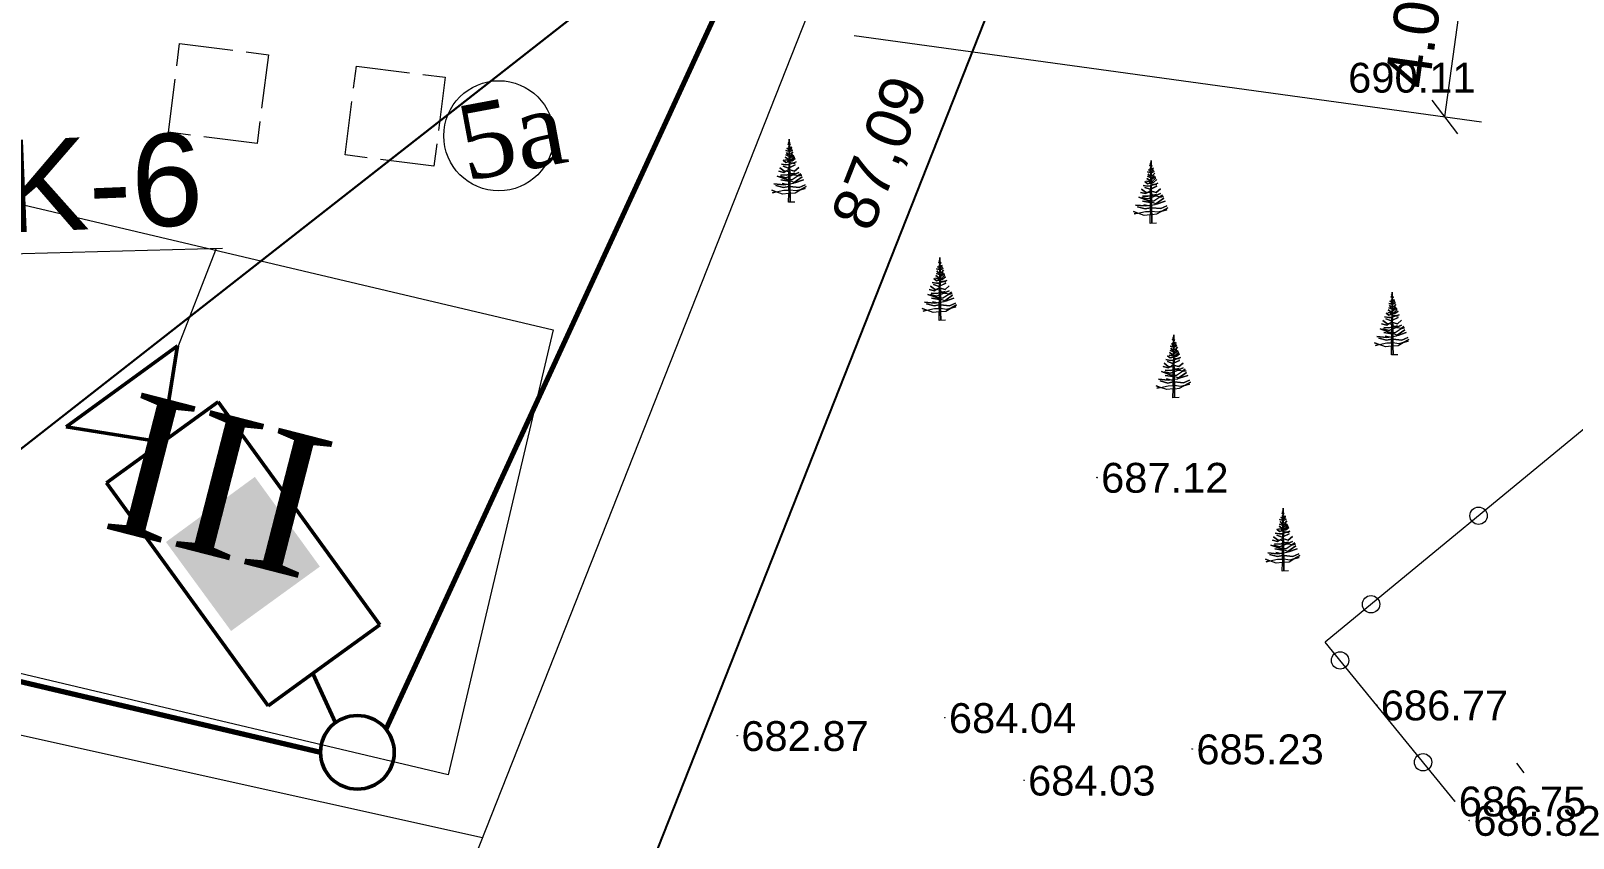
# Model space of a CAD drawing. Header units: feet. Extents: x 3381 to 682707, y 675186 to 4374675.
# Drawn here: x 680679.6 to 680731.3, y 4372491.9 to 4372519 of the extents above; entities that cross this region are included whole.
import ezdxf

# ---------------------------------------------------------------- set-up
doc = ezdxf.new("R2010")
doc.units = ezdxf.units.FT
doc.header["$MEASUREMENT"] = 0
doc.header["$PDMODE"] = 34
doc.header["$PDSIZE"] = 0.01
doc.linetypes.add('ACAD_ISO02W100', pattern=[15, 12, -3])
doc.linetypes.add('DUZ', pattern=[0])
doc.layers.get('0').update_dxf_attribs({"linetype": 'CONTINUOUS'})
doc.layers.get('Defpoints').update_dxf_attribs({"linetype": 'CONTINUOUS'})
for name, color, linetype in [('0_Point_Height', 2, 'CONTINUOUS'), ('0_Point_Point', 7, 'CONTINUOUS'), ('Aqaclar', 3, 'CONTINUOUS'), ('Layer8', 7, 'CONTINUOUS'), ('ramka', 7, 'CONTINUOUS')]:
    doc.layers.add(name, color=color, linetype=linetype)
doc.layers.add('_cp_basic_Shtamp_0.5', color=7, linetype='CONTINUOUS', lineweight=50)
doc.styles.add('ARİAL', font='arial.ttf')
doc.styles.get("Standard").update_dxf_attribs({"font": 'arial.ttf', "height": 1.5})
doc.styles.add('style5', font='arialazlat.ttf', dxfattribs={"height": 400})
doc.dimstyles.new('ISO-25', dxfattribs={"dimtxt": 1.5, "dimasz": 1, "dimexe": 1.25, "dimexo": 0.625, "dimtad": 1, "dimtxsty": 'Standard', "dimblk": 'OBLIQUE', "dimcen": 2.5, "dimadec": 0, "dimazin": 0, "dimtfac": 1, "dimtmove": 0, "dimatfit": 3, "dimldrblk": 'OBLIQUE', "dimfxl": 1, "dimarcsym": 0})

# ---------------------------------------------------------------- blocks, each defined once
blk = doc.blocks.new('_Oblique')
at = {"color": 0, "linetype": 'ByBlock', "lineweight": -2}
blk.add_line((-0.5, -0.5), (0.5, 0.5), dxfattribs=at)
blk = doc.blocks.new('*D23')
at = {"color": 0, "lineweight": -2, "transparency": 16777216}
for p, q in [((680595.989, 4372503.336), (680594.478, 4372498.372)), ((680594.842, 4372499.568), (680686.842, 4372471.568)), ((680687.989, 4372475.336), (680686.478, 4372470.372))]:
    blk.add_line(p, q, dxfattribs=at)
at = {"layer": 'Defpoints', "color": 0, "lineweight": 30, "transparency": 16777216}
for p in [(680596.171, 4372503.934), (680688.171, 4372475.934), (680686.842, 4372471.568)]:
    blk.add_point(p, dxfattribs=at)
at = {"color": 0, "lineweight": -2, "transparency": 16777216}
for p, rotation in [((680594.842, 4372499.568), 163.072486935853), ((680686.842, 4372471.568), 343.072486935853)]:
    blk.add_blockref('_Oblique', p, dxfattribs=dict(at, rotation=rotation))
at = {"color": 0, "lineweight": 9, "transparency": 16777216, "insert": (680641.286, 4372487.028), "char_height": 1.5, "attachment_point": 5, "rotation": 343.0725}
blk.add_mtext('96,17', dxfattribs=at)
blk = doc.blocks.new('*D24')
at = {"color": 0, "lineweight": -2, "transparency": 16777216}
for p, q in [((680720.752, 4372556.705), (680726.726, 4372554.344)), ((680693.564, 4372473.803), (680725.564, 4372554.803)), ((680688.752, 4372475.705), (680694.726, 4372473.344))]:
    blk.add_line(p, q, dxfattribs=at)
at = {"layer": 'Defpoints', "color": 0, "lineweight": 30, "transparency": 16777216}
for p in [(680720.171, 4372556.934), (680725.564, 4372554.803), (680688.171, 4372475.934)]:
    blk.add_point(p, dxfattribs=at)
at = {"color": 0, "lineweight": -2, "transparency": 16777216}
for p, rotation in [((680725.564, 4372554.803), 68.44292071496228), ((680693.564, 4372473.803), 248.4429207149623)]:
    blk.add_blockref('_Oblique', p, dxfattribs=dict(at, rotation=rotation))
at = {"color": 0, "lineweight": 9, "transparency": 16777216, "insert": (680708.144, 4372514.864), "char_height": 1.5, "attachment_point": 5, "rotation": 68.4429}
blk.add_mtext('87,09', dxfattribs=at)
blk = doc.blocks.new('V-V2')
at = {"ltscale": 0.5}
for color, points in [(3, [(750.4, 202.2), (550.4, 201.2), (550.4, 1.2), (750.4, 2.2)]), (2, [(950.4, 203.1), (750.4, 202.2), (750.4, 2.2), (951.4, 3.1)]), (5, [(750.4, 2.2), (550.4, 1.2), (550.3, -196.8), (750.3, -196.8)]), (7, [(951.4, 3.1), (750.4, 2.2), (750.3, -196.8), (952.3, -196.9)])]:
    blk.add_hatch(color=color, dxfattribs=at).paths.add_polyline_path(points)
for p, q in [((251.2, -48.8), (251.2, 251.2)), ((251.2, 251.2), (1251.2, 251.2)), ((1251.2, 251.2), (1251.2, -248.8)), ((1251.2, 1.2), (1501.2, 251.2)), ((1501.2, 251.2), (1501.2, -248.8)), ((1501.2, -248.8), (1251.2, 1.2)), ((251.2, -248.8), (251.2, -48.8)), ((1251.2, -248.8), (251.2, -248.8))]:
    blk.add_line(p, q)

msp = doc.modelspace()

# ---------------------------------------------------------------- linework, layer by layer
at = {"color": 1, "lineweight": 30}
msp.add_line((681011.761, 4372765.234), (680448.768, 4372324.606), dxfattribs=at)
at = {"color": 7, "lineweight": 70}
for p, q in [((680691.488, 4372495.585), (680703.495, 4372521.624)), ((680648.462, 4372504.464, -684.469), (680689.289, 4372494.814))]:
    msp.add_line(p, q, dxfattribs=at)
at = {"color": 7, "lineweight": 9}
for p, q in [((680726.972, 4372516.113), (680727.521, 4372520.092)), ((680707.173, 4372518.845), (680728.21, 4372515.942))]:
    msp.add_line(p, q, dxfattribs=at)
at = {"color": 7, "linetype": 'ACAD_ISO02W100', "lineweight": 9, "ltscale": 0.15}
for p, q in [((680684.188, 4372515.596, -413.7), (680684.564, 4372518.572, -413.7)), ((680684.564, 4372518.572, -413.7), (680687.541, 4372518.195, -413.7)), ((680687.541, 4372518.195, -413.7), (680687.164, 4372515.219, -413.7)), ((680690.113, 4372514.839, 688.5), (680690.49, 4372517.815, 688.5)), ((680690.49, 4372517.815, 688.5), (680693.466, 4372517.439, 688.5)), ((680693.466, 4372517.439, 688.5), (680693.09, 4372514.462, 688.5)), ((680687.164, 4372515.219, -413.7), (680684.188, 4372515.596, -413.7)), ((680693.09, 4372514.462, 688.5), (680690.113, 4372514.839, 688.5))]:
    msp.add_line(p, q, dxfattribs=at)
at = {"color": 1, "lineweight": 9}
msp.add_line((680600.528, 4372512.885), (680694.717, 4372491.96), dxfattribs=at)
at = {"linetype": 'DUZ', "lineweight": 18}
msp.add_line((680672.731, 4372511.354, -0.341), (680686.007, 4372511.715, -0.341), dxfattribs=at)
at = {"color": 0, "linetype": 'DUZ', "lineweight": 18}
msp.add_line((680684.426, 4372508.177, -0.341), (680685.804, 4372511.71, -0.341), dxfattribs=at)
at = {"linetype": 'Continuous', "lineweight": 9}
for p, q in [((680733.749, 4372507.388, 690.108), (680722.966, 4372498.51, 96.176)), ((680727.307, 4372493.18, 686.749), (680722.966, 4372498.51, 155.937)), ((680729.379, 4372494.447, 538.515), (680729.621, 4372494.126, 526.505))]:
    msp.add_line(p, q, dxfattribs=at)
at = {"lineweight": 50}
msp.add_line((680689.79, 4372495.806), (680689.034, 4372497.456), dxfattribs=at)
at = {"color": 7, "lineweight": 9}
msp.add_lwpolyline([(680708.494, 4372561.617), (680720.431, 4372557.049), (680688.289, 4372475.689), (680595.884, 4372503.812), (680639.074, 4372588.185), (680698.713, 4372565.36)], dxfattribs=at)
msp.add_lwpolyline([(680679.327, 4372513.166), (680697.085, 4372508.975), (680693.565, 4372494.065), (680675.808, 4372498.257)], close=True, dxfattribs=at)
at = {"color": 7, "linetype": 'DUZ', "lineweight": 9}
msp.add_circle((680695.265, 4372515.48, 1662.3), 1.846, dxfattribs=at)
at = {"linetype": 'Continuous', "lineweight": 9}
for centre in [(680728.108, 4372502.744, 379.396), (680724.503, 4372499.776, 180.832), (680723.466, 4372497.896, 217.111), (680726.247, 4372494.482, 557.12)]:
    msp.add_circle(centre, 0.291, dxfattribs=at)
at = {"color": 1, "linetype": 'DUZ', "lineweight": 50}
msp.add_circle((680690.524, 4372494.814), 1.235, dxfattribs=at)
at = {"layer": '0_Point_Point', "lineweight": 9}
for p in [(680715.319, 4372504.03, 687.116), (680724.693, 4372496.4, 686.766), (680710.217, 4372495.977, 684.043), (680703.259, 4372495.373, 682.871), (680718.512, 4372494.928, 685.227), (680712.871, 4372493.88, 684.031), (680727.307, 4372493.18, 686.749), (680727.798, 4372492.53, 686.82)]:
    msp.add_point(p, dxfattribs=at)
at = {"layer": 'Aqaclar', "color": 3, "lineweight": 9}
for points in [[(680705.19, 4372513.26), (680704.978, 4372513.253), (680704.982, 4372513.547), (680704.774, 4372513.524), (680704.564, 4372513.599), (680704.414, 4372513.653), (680704.564, 4372513.599), (680704.439, 4372513.572), (680704.564, 4372513.599), (680704.818, 4372513.653), (680704.983, 4372513.66), (680704.982, 4372513.547), (680705.027, 4372513.552), (680705.031, 4372513.255), (680705.027, 4372513.552), (680705.203, 4372513.572), (680705.37, 4372513.666), (680705.538, 4372513.71), (680705.37, 4372513.666), (680705.563, 4372513.775), (680705.37, 4372513.666), (680705.228, 4372513.629), (680705.025, 4372513.659), (680705.027, 4372513.552), (680705.025, 4372513.659), (680705.007, 4372513.661), (680704.983, 4372513.66), (680704.984, 4372513.783), (680704.982, 4372513.783), (680704.812, 4372513.742), (680704.553, 4372513.815), (680704.812, 4372513.742), (680704.982, 4372513.783), (680704.984, 4372513.783), (680704.985, 4372513.829), (680704.976, 4372513.831), (680704.761, 4372513.88), (680704.891, 4372513.851), (680704.818, 4372513.839), (680704.489, 4372513.872), (680704.818, 4372513.839), (680704.891, 4372513.851), (680704.986, 4372513.865), (680704.985, 4372513.829), (680704.986, 4372513.865), (680705.023, 4372513.871), (680705.025, 4372513.659), (680705.024, 4372513.783), (680705.026, 4372513.783), (680705.33, 4372513.75), (680705.532, 4372513.839), (680705.33, 4372513.75), (680705.024, 4372513.783), (680705.023, 4372513.871), (680705.134, 4372513.888), (680705.431, 4372514.099), (680705.168, 4372513.913), (680705.191, 4372513.904), (680705.475, 4372514.001), (680705.191, 4372513.904), (680705.083, 4372513.945), (680705.022, 4372513.954), (680705.023, 4372513.871), (680705.022, 4372513.954), (680704.987, 4372513.96), (680704.986, 4372513.865), (680704.987, 4372513.96), (680704.723, 4372514.001), (680704.987, 4372513.96), (680704.987, 4372514.01), (680704.919, 4372514.01), (680704.597, 4372514.131), (680704.919, 4372514.01), (680704.987, 4372514.01), (680704.989, 4372514.112), (680704.9, 4372514.074), (680704.692, 4372514.123), (680704.9, 4372514.074), (680705.02, 4372514.125), (680705.021, 4372514.01), (680704.987, 4372514.01), (680705.021, 4372514.01), (680705.022, 4372513.954), (680705.021, 4372514.01), (680705.102, 4372514.01), (680705.301, 4372514.143), (680705.393, 4372514.204), (680705.301, 4372514.143), (680705.323, 4372514.139), (680705.418, 4372514.155), (680705.323, 4372514.139), (680705.165, 4372514.163), (680705.138, 4372514.176), (680705.02, 4372514.125), (680705.138, 4372514.176), (680705.317, 4372514.252), (680705.138, 4372514.176), (680705.077, 4372514.204), (680705.184, 4372514.228), (680705.077, 4372514.204), (680705.007, 4372514.236), (680705.018, 4372514.231), (680705.019, 4372514.191), (680705.077, 4372514.204), (680705.019, 4372514.191), (680705.02, 4372514.125), (680705.019, 4372514.191), (680704.989, 4372514.185), (680704.989, 4372514.112), (680704.989, 4372514.185), (680704.894, 4372514.163), (680704.717, 4372514.172), (680704.894, 4372514.163), (680704.989, 4372514.185), (680704.991, 4372514.276), (680705.045, 4372514.269), (680705.018, 4372514.273), (680705.018, 4372514.231), (680705.018, 4372514.273), (680704.991, 4372514.276), (680704.818, 4372514.301), (680704.685, 4372514.406), (680704.818, 4372514.301), (680704.882, 4372514.292), (680704.818, 4372514.252), (680704.647, 4372514.293), (680704.818, 4372514.252), (680704.882, 4372514.292), (680704.992, 4372514.36), (680704.991, 4372514.276), (680705.018, 4372514.273), (680705.017, 4372514.336), (680705.178, 4372514.293), (680705.317, 4372514.414), (680705.178, 4372514.293), (680705.017, 4372514.336), (680705.016, 4372514.417), (680705.203, 4372514.504), (680704.976, 4372514.398), (680704.793, 4372514.463), (680704.976, 4372514.398), (680704.992, 4372514.406), (680704.992, 4372514.36), (680704.994, 4372514.518), (680704.976, 4372514.512), (680704.887, 4372514.504), (680704.742, 4372514.528), (680704.887, 4372514.504), (680704.976, 4372514.512), (680704.994, 4372514.518), (680705.015, 4372514.525), (680705.016, 4372514.417), (680705.015, 4372514.525), (680705.235, 4372514.601), (680705.129, 4372514.564), (680705.203, 4372514.56), (680705.052, 4372514.568), (680704.938, 4372514.625), (680704.995, 4372514.597), (680704.994, 4372514.518), (680705.015, 4372514.525), (680705.013, 4372514.619), (680704.887, 4372514.584), (680704.799, 4372514.657), (680704.887, 4372514.584), (680704.995, 4372514.614), (680704.995, 4372514.597), (680704.995, 4372514.614), (680705.096, 4372514.641), (680705.197, 4372514.722), (680705.096, 4372514.641), (680705.013, 4372514.619), (680705.013, 4372514.66), (680705.045, 4372514.657), (680705.172, 4372514.771), (680705.045, 4372514.657), (680705.013, 4372514.66), (680704.995, 4372514.662), (680704.995, 4372514.614), (680704.995, 4372514.662), (680704.856, 4372514.674), (680704.995, 4372514.662), (680704.996, 4372514.677), (680704.868, 4372514.763), (680704.996, 4372514.677), (680704.997, 4372514.789), (680705.001, 4372514.787), (680704.887, 4372514.836), (680705.001, 4372514.787), (680705.108, 4372514.852), (680705.011, 4372514.793), (680705.013, 4372514.66), (680705.012, 4372514.727), (680705.153, 4372514.819), (680705.012, 4372514.727), (680705.01, 4372514.863), (680705.071, 4372514.876), (680705.127, 4372514.941), (680705.071, 4372514.876), (680705.01, 4372514.863), (680704.998, 4372514.861), (680704.997, 4372514.789), (680704.998, 4372514.861), (680704.957, 4372514.852), (680704.906, 4372514.917), (680704.957, 4372514.852), (680704.998, 4372514.861), (680704.999, 4372514.954), (680704.887, 4372514.981), (680705.02, 4372514.949), (680705.108, 4372514.997), (680705.02, 4372514.949), (680705.009, 4372514.952), (680705.01, 4372514.863), (680705.009, 4372514.952), (680705.009, 4372514.996), (680705.089, 4372515.038), (680705.009, 4372514.996), (680705.008, 4372515.068), (680705.039, 4372515.062), (680705.008, 4372515.068), (680704.957, 4372515.078), (680705.001, 4372515.07), (680704.999, 4372514.954), (680705, 4372514.998), (680704.957, 4372515.006), (680705, 4372514.998), (680705, 4372515.028), (680704.925, 4372515.054), (680705, 4372515.028), (680705.001, 4372515.07), (680705.001, 4372515.109), (680704.976, 4372515.119), (680705.007, 4372515.107), (680705.039, 4372515.095), (680705.064, 4372515.062), (680705.051, 4372515.079), (680705.083, 4372515.103), (680705.039, 4372515.07), (680705.051, 4372515.079), (680705.039, 4372515.095), (680705.007, 4372515.107), (680705.008, 4372515.068), (680705.007, 4372515.107), (680705.007, 4372515.169), (680705.045, 4372515.2), (680705.012, 4372515.173), (680705.033, 4372515.159), (680705.012, 4372515.173), (680705.002, 4372515.179), (680704.957, 4372515.208), (680705.002, 4372515.179), (680705.003, 4372515.239), (680704.976, 4372515.273), (680705.003, 4372515.239), (680705.004, 4372515.362), (680705.007, 4372515.176), (680705.007, 4372515.169), (680705.007, 4372515.176), (680705.002, 4372515.179), (680705.002, 4372515.165), (680705.007, 4372515.169), (680704.995, 4372515.159), (680705.002, 4372515.165), (680705.001, 4372515.109)], [(680717.313, 4372512.547), (680717.102, 4372512.54), (680717.105, 4372512.834), (680716.897, 4372512.811), (680716.688, 4372512.886), (680716.537, 4372512.94), (680716.688, 4372512.886), (680716.563, 4372512.859), (680716.688, 4372512.886), (680716.942, 4372512.94), (680717.107, 4372512.947), (680717.105, 4372512.834), (680717.151, 4372512.839), (680717.154, 4372512.542), (680717.151, 4372512.839), (680717.327, 4372512.859), (680717.494, 4372512.953), (680717.662, 4372512.997), (680717.494, 4372512.953), (680717.687, 4372513.062), (680717.494, 4372512.953), (680717.352, 4372512.916), (680717.149, 4372512.946), (680717.151, 4372512.839), (680717.149, 4372512.946), (680717.131, 4372512.948), (680717.107, 4372512.947), (680717.108, 4372513.07), (680717.106, 4372513.07), (680716.935, 4372513.029), (680716.676, 4372513.102), (680716.935, 4372513.029), (680717.106, 4372513.07), (680717.108, 4372513.07), (680717.109, 4372513.116), (680717.1, 4372513.118), (680716.885, 4372513.167), (680717.014, 4372513.138), (680716.942, 4372513.127), (680716.613, 4372513.159), (680716.942, 4372513.127), (680717.014, 4372513.138), (680717.109, 4372513.152), (680717.109, 4372513.116), (680717.109, 4372513.152), (680717.147, 4372513.158), (680717.149, 4372512.946), (680717.148, 4372513.07), (680717.15, 4372513.07), (680717.453, 4372513.038), (680717.655, 4372513.127), (680717.453, 4372513.038), (680717.148, 4372513.07), (680717.147, 4372513.158), (680717.257, 4372513.175), (680717.554, 4372513.386), (680717.292, 4372513.2), (680717.314, 4372513.191), (680717.599, 4372513.289), (680717.314, 4372513.191), (680717.207, 4372513.232), (680717.146, 4372513.242), (680717.147, 4372513.158), (680717.146, 4372513.242), (680717.11, 4372513.247), (680717.109, 4372513.152), (680717.11, 4372513.247), (680716.847, 4372513.289), (680717.11, 4372513.247), (680717.111, 4372513.297), (680717.043, 4372513.297), (680716.721, 4372513.418), (680717.043, 4372513.297), (680717.111, 4372513.297), (680717.112, 4372513.399), (680717.024, 4372513.361), (680716.815, 4372513.41), (680717.024, 4372513.361), (680717.143, 4372513.413), (680717.145, 4372513.297), (680717.111, 4372513.297), (680717.145, 4372513.297), (680717.146, 4372513.242), (680717.145, 4372513.297), (680717.226, 4372513.297), (680717.425, 4372513.43), (680717.516, 4372513.491), (680717.425, 4372513.43), (680717.447, 4372513.426), (680717.542, 4372513.442), (680717.447, 4372513.426), (680717.289, 4372513.451), (680717.262, 4372513.463), (680717.143, 4372513.413), (680717.262, 4372513.463), (680717.441, 4372513.54), (680717.262, 4372513.463), (680717.201, 4372513.491), (680717.308, 4372513.515), (680717.201, 4372513.491), (680717.131, 4372513.523), (680717.142, 4372513.518), (680717.143, 4372513.478), (680717.201, 4372513.491), (680717.143, 4372513.478), (680717.143, 4372513.413), (680717.143, 4372513.478), (680717.113, 4372513.472), (680717.112, 4372513.399), (680717.113, 4372513.472), (680717.017, 4372513.451), (680716.841, 4372513.459), (680717.017, 4372513.451), (680717.113, 4372513.472), (680717.114, 4372513.564), (680717.169, 4372513.556), (680717.142, 4372513.56), (680717.142, 4372513.518), (680717.142, 4372513.56), (680717.114, 4372513.564), (680716.942, 4372513.588), (680716.809, 4372513.693), (680716.942, 4372513.588), (680717.006, 4372513.579), (680716.942, 4372513.54), (680716.771, 4372513.58), (680716.942, 4372513.54), (680717.006, 4372513.579), (680717.115, 4372513.647), (680717.114, 4372513.564), (680717.142, 4372513.56), (680717.141, 4372513.623), (680717.302, 4372513.58), (680717.441, 4372513.702), (680717.302, 4372513.58), (680717.141, 4372513.623), (680717.14, 4372513.704), (680717.327, 4372513.791), (680717.1, 4372513.685), (680716.916, 4372513.75), (680717.1, 4372513.685), (680717.116, 4372513.693), (680717.115, 4372513.647), (680717.117, 4372513.805), (680717.1, 4372513.799), (680717.011, 4372513.791), (680716.866, 4372513.815), (680717.011, 4372513.791), (680717.1, 4372513.799), (680717.117, 4372513.805), (680717.138, 4372513.812), (680717.14, 4372513.704), (680717.138, 4372513.812), (680717.359, 4372513.888), (680717.252, 4372513.851), (680717.327, 4372513.847), (680717.175, 4372513.855), (680717.062, 4372513.912), (680717.119, 4372513.884), (680717.117, 4372513.805), (680717.138, 4372513.812), (680717.137, 4372513.906), (680717.011, 4372513.872), (680716.923, 4372513.944), (680717.011, 4372513.872), (680717.119, 4372513.901), (680717.119, 4372513.884), (680717.119, 4372513.901), (680717.22, 4372513.928), (680717.321, 4372514.009), (680717.22, 4372513.928), (680717.137, 4372513.906), (680717.137, 4372513.947), (680717.169, 4372513.944), (680717.295, 4372514.058), (680717.169, 4372513.944), (680717.137, 4372513.947), (680717.119, 4372513.949), (680717.119, 4372513.901), (680717.119, 4372513.949), (680716.98, 4372513.961), (680717.119, 4372513.949), (680717.119, 4372513.964), (680716.992, 4372514.05), (680717.119, 4372513.964), (680717.121, 4372514.076), (680717.125, 4372514.074), (680717.011, 4372514.123), (680717.125, 4372514.074), (680717.232, 4372514.139), (680717.135, 4372514.08), (680717.137, 4372513.947), (680717.136, 4372514.014), (680717.276, 4372514.106), (680717.136, 4372514.014), (680717.134, 4372514.15), (680717.194, 4372514.163), (680717.251, 4372514.228), (680717.194, 4372514.163), (680717.134, 4372514.15), (680717.122, 4372514.148), (680717.121, 4372514.076), (680717.122, 4372514.148), (680717.081, 4372514.139), (680717.03, 4372514.204), (680717.081, 4372514.139), (680717.122, 4372514.148), (680717.123, 4372514.241), (680717.011, 4372514.268), (680717.144, 4372514.236), (680717.232, 4372514.285), (680717.144, 4372514.236), (680717.133, 4372514.239), (680717.134, 4372514.15), (680717.133, 4372514.239), (680717.133, 4372514.283), (680717.213, 4372514.325), (680717.133, 4372514.283), (680717.132, 4372514.356), (680717.163, 4372514.349), (680717.132, 4372514.356), (680717.081, 4372514.366), (680717.124, 4372514.357), (680717.123, 4372514.241), (680717.123, 4372514.285), (680717.081, 4372514.293), (680717.123, 4372514.285), (680717.124, 4372514.315), (680717.049, 4372514.341), (680717.124, 4372514.315), (680717.124, 4372514.357), (680717.125, 4372514.396), (680717.1, 4372514.406), (680717.131, 4372514.394), (680717.163, 4372514.382), (680717.188, 4372514.349), (680717.175, 4372514.366), (680717.207, 4372514.39), (680717.163, 4372514.357), (680717.175, 4372514.366), (680717.163, 4372514.382), (680717.131, 4372514.394), (680717.132, 4372514.356), (680717.131, 4372514.394), (680717.13, 4372514.456), (680717.169, 4372514.487), (680717.135, 4372514.46), (680717.156, 4372514.447), (680717.135, 4372514.46), (680717.126, 4372514.466), (680717.081, 4372514.495), (680717.126, 4372514.466), (680717.126, 4372514.526), (680717.1, 4372514.56), (680717.126, 4372514.526), (680717.128, 4372514.649), (680717.13, 4372514.463), (680717.13, 4372514.456), (680717.13, 4372514.463), (680717.126, 4372514.466), (680717.126, 4372514.452), (680717.13, 4372514.456), (680717.119, 4372514.447), (680717.126, 4372514.452), (680717.125, 4372514.396)], [(680710.237, 4372509.294), (680710.025, 4372509.286), (680710.029, 4372509.58), (680709.821, 4372509.557), (680709.611, 4372509.632), (680709.461, 4372509.686), (680709.611, 4372509.632), (680709.486, 4372509.605), (680709.611, 4372509.632), (680709.865, 4372509.686), (680710.03, 4372509.694), (680710.029, 4372509.58), (680710.074, 4372509.586), (680710.078, 4372509.288), (680710.074, 4372509.586), (680710.25, 4372509.605), (680710.417, 4372509.699), (680710.585, 4372509.743), (680710.417, 4372509.699), (680710.61, 4372509.808), (680710.417, 4372509.699), (680710.276, 4372509.662), (680710.073, 4372509.692), (680710.074, 4372509.586), (680710.073, 4372509.692), (680710.054, 4372509.695), (680710.03, 4372509.694), (680710.032, 4372509.816), (680710.029, 4372509.816), (680709.859, 4372509.776), (680709.6, 4372509.848), (680709.859, 4372509.776), (680710.029, 4372509.816), (680710.032, 4372509.816), (680710.032, 4372509.862), (680710.023, 4372509.865), (680709.808, 4372509.913), (680709.938, 4372509.884), (680709.865, 4372509.873), (680709.537, 4372509.905), (680709.865, 4372509.873), (680709.938, 4372509.884), (680710.033, 4372509.899), (680710.032, 4372509.862), (680710.033, 4372509.899), (680710.07, 4372509.904), (680710.073, 4372509.692), (680710.071, 4372509.817), (680710.073, 4372509.816), (680710.377, 4372509.784), (680710.579, 4372509.873), (680710.377, 4372509.784), (680710.071, 4372509.817), (680710.07, 4372509.904), (680710.181, 4372509.921), (680710.478, 4372510.132), (680710.215, 4372509.946), (680710.238, 4372509.938), (680710.522, 4372510.035), (680710.238, 4372509.938), (680710.13, 4372509.978), (680710.069, 4372509.988), (680710.07, 4372509.904), (680710.069, 4372509.988), (680710.034, 4372509.993), (680710.033, 4372509.899), (680710.034, 4372509.993), (680709.77, 4372510.035), (680710.034, 4372509.993), (680710.034, 4372510.043), (680709.966, 4372510.043), (680709.644, 4372510.164), (680709.966, 4372510.043), (680710.034, 4372510.043), (680710.036, 4372510.145), (680709.947, 4372510.108), (680709.739, 4372510.156), (680709.947, 4372510.108), (680710.067, 4372510.159), (680710.068, 4372510.043), (680710.034, 4372510.043), (680710.068, 4372510.043), (680710.069, 4372509.988), (680710.068, 4372510.043), (680710.149, 4372510.043), (680710.348, 4372510.176), (680710.44, 4372510.237), (680710.348, 4372510.176), (680710.37, 4372510.172), (680710.465, 4372510.189), (680710.37, 4372510.172), (680710.212, 4372510.197), (680710.185, 4372510.209), (680710.067, 4372510.159), (680710.185, 4372510.209), (680710.364, 4372510.286), (680710.185, 4372510.209), (680710.124, 4372510.237), (680710.231, 4372510.261), (680710.124, 4372510.237), (680710.054, 4372510.27), (680710.065, 4372510.264), (680710.066, 4372510.225), (680710.124, 4372510.237), (680710.066, 4372510.225), (680710.067, 4372510.159), (680710.066, 4372510.225), (680710.037, 4372510.218), (680710.036, 4372510.145), (680710.037, 4372510.218), (680709.941, 4372510.197), (680709.764, 4372510.205), (680709.941, 4372510.197), (680710.037, 4372510.218), (680710.038, 4372510.31), (680710.092, 4372510.302), (680710.065, 4372510.306), (680710.065, 4372510.264), (680710.065, 4372510.306), (680710.038, 4372510.31), (680709.865, 4372510.334), (680709.732, 4372510.44), (680709.865, 4372510.334), (680709.929, 4372510.325), (680709.865, 4372510.286), (680709.694, 4372510.326), (680709.865, 4372510.286), (680709.929, 4372510.325), (680710.039, 4372510.393), (680710.038, 4372510.31), (680710.065, 4372510.306), (680710.064, 4372510.369), (680710.225, 4372510.326), (680710.364, 4372510.448), (680710.225, 4372510.326), (680710.064, 4372510.369), (680710.063, 4372510.45), (680710.25, 4372510.537), (680710.023, 4372510.431), (680709.84, 4372510.496), (680710.023, 4372510.431), (680710.039, 4372510.439), (680710.039, 4372510.393), (680710.041, 4372510.551), (680710.023, 4372510.545), (680709.934, 4372510.537), (680709.789, 4372510.561), (680709.934, 4372510.537), (680710.023, 4372510.545), (680710.041, 4372510.551), (680710.062, 4372510.558), (680710.063, 4372510.45), (680710.062, 4372510.558), (680710.282, 4372510.634), (680710.176, 4372510.597), (680710.25, 4372510.593), (680710.099, 4372510.602), (680709.985, 4372510.658), (680710.042, 4372510.63), (680710.041, 4372510.551), (680710.062, 4372510.558), (680710.061, 4372510.652), (680709.934, 4372510.618), (680709.846, 4372510.691), (680709.934, 4372510.618), (680710.042, 4372510.647), (680710.042, 4372510.63), (680710.042, 4372510.647), (680710.143, 4372510.674), (680710.244, 4372510.755), (680710.143, 4372510.674), (680710.061, 4372510.652), (680710.06, 4372510.693), (680710.092, 4372510.691), (680710.219, 4372510.804), (680710.092, 4372510.691), (680710.06, 4372510.693), (680710.043, 4372510.695), (680710.042, 4372510.647), (680710.043, 4372510.695), (680709.903, 4372510.707), (680710.043, 4372510.695), (680710.043, 4372510.71), (680709.916, 4372510.796), (680710.043, 4372510.71), (680710.044, 4372510.822), (680710.048, 4372510.82), (680709.934, 4372510.869), (680710.048, 4372510.82), (680710.156, 4372510.885), (680710.058, 4372510.826), (680710.06, 4372510.693), (680710.059, 4372510.76), (680710.2, 4372510.853), (680710.059, 4372510.76), (680710.058, 4372510.896), (680710.118, 4372510.909), (680710.175, 4372510.974), (680710.118, 4372510.909), (680710.058, 4372510.896), (680710.045, 4372510.894), (680710.044, 4372510.822), (680710.045, 4372510.894), (680710.004, 4372510.885), (680709.953, 4372510.95), (680710.004, 4372510.885), (680710.045, 4372510.894), (680710.046, 4372510.987), (680709.934, 4372511.015), (680710.067, 4372510.982), (680710.156, 4372511.031), (680710.067, 4372510.982), (680710.056, 4372510.985), (680710.058, 4372510.896), (680710.056, 4372510.985), (680710.056, 4372511.029), (680710.137, 4372511.071), (680710.056, 4372511.029), (680710.055, 4372511.102), (680710.086, 4372511.096), (680710.055, 4372511.102), (680710.004, 4372511.112), (680710.048, 4372511.103), (680710.046, 4372510.987), (680710.047, 4372511.031), (680710.004, 4372511.039), (680710.047, 4372511.031), (680710.047, 4372511.061), (680709.972, 4372511.087), (680710.047, 4372511.061), (680710.048, 4372511.103), (680710.048, 4372511.142), (680710.023, 4372511.152), (680710.054, 4372511.14), (680710.086, 4372511.128), (680710.111, 4372511.096), (680710.098, 4372511.112), (680710.13, 4372511.136), (680710.086, 4372511.104), (680710.098, 4372511.112), (680710.086, 4372511.128), (680710.054, 4372511.14), (680710.055, 4372511.102), (680710.055, 4372511.14), (680710.054, 4372511.202), (680710.092, 4372511.233), (680710.059, 4372511.206), (680710.08, 4372511.193), (680710.059, 4372511.206), (680710.049, 4372511.212), (680710.004, 4372511.241), (680710.049, 4372511.212), (680710.05, 4372511.272), (680710.023, 4372511.306), (680710.05, 4372511.272), (680710.051, 4372511.395), (680710.054, 4372511.209), (680710.054, 4372511.202), (680710.054, 4372511.209), (680710.049, 4372511.212), (680710.049, 4372511.198), (680710.054, 4372511.202), (680710.042, 4372511.193), (680710.049, 4372511.198), (680710.048, 4372511.142)], [(680725.4, 4372508.142), (680725.188, 4372508.134), (680725.192, 4372508.429), (680724.984, 4372508.405), (680724.775, 4372508.481), (680724.624, 4372508.535), (680724.775, 4372508.481), (680724.65, 4372508.454), (680724.775, 4372508.481), (680725.029, 4372508.535), (680725.194, 4372508.542), (680725.192, 4372508.429), (680725.237, 4372508.434), (680725.241, 4372508.136), (680725.237, 4372508.434), (680725.414, 4372508.454), (680725.58, 4372508.548), (680725.749, 4372508.592), (680725.58, 4372508.548), (680725.774, 4372508.656), (680725.58, 4372508.548), (680725.439, 4372508.511), (680725.236, 4372508.54), (680725.237, 4372508.434), (680725.236, 4372508.54), (680725.218, 4372508.543), (680725.194, 4372508.542), (680725.195, 4372508.665), (680725.193, 4372508.664), (680725.022, 4372508.624), (680724.763, 4372508.697), (680725.022, 4372508.624), (680725.193, 4372508.664), (680725.195, 4372508.665), (680725.196, 4372508.711), (680725.186, 4372508.713), (680724.972, 4372508.762), (680725.101, 4372508.732), (680725.029, 4372508.721), (680724.7, 4372508.754), (680725.029, 4372508.721), (680725.101, 4372508.732), (680725.196, 4372508.747), (680725.196, 4372508.711), (680725.196, 4372508.747), (680725.233, 4372508.753), (680725.236, 4372508.54), (680725.235, 4372508.665), (680725.237, 4372508.664), (680725.54, 4372508.632), (680725.742, 4372508.721), (680725.54, 4372508.632), (680725.235, 4372508.665), (680725.233, 4372508.753), (680725.344, 4372508.77), (680725.641, 4372508.98), (680725.379, 4372508.794), (680725.401, 4372508.786), (680725.685, 4372508.883), (680725.401, 4372508.786), (680725.294, 4372508.826), (680725.232, 4372508.836), (680725.233, 4372508.753), (680725.232, 4372508.836), (680725.197, 4372508.842), (680725.196, 4372508.747), (680725.197, 4372508.842), (680724.934, 4372508.883), (680725.197, 4372508.842), (680725.198, 4372508.891), (680725.13, 4372508.891), (680724.807, 4372509.013), (680725.13, 4372508.891), (680725.198, 4372508.891), (680725.199, 4372508.994), (680725.111, 4372508.956), (680724.902, 4372509.005), (680725.111, 4372508.956), (680725.23, 4372509.007), (680725.232, 4372508.891), (680725.198, 4372508.891), (680725.232, 4372508.891), (680725.232, 4372508.836), (680725.232, 4372508.891), (680725.313, 4372508.891), (680725.512, 4372509.024), (680725.603, 4372509.086), (680725.512, 4372509.024), (680725.534, 4372509.021), (680725.629, 4372509.037), (680725.534, 4372509.021), (680725.376, 4372509.045), (680725.349, 4372509.058), (680725.23, 4372509.007), (680725.349, 4372509.058), (680725.528, 4372509.134), (680725.349, 4372509.058), (680725.287, 4372509.086), (680725.395, 4372509.11), (680725.287, 4372509.086), (680725.218, 4372509.118), (680725.229, 4372509.113), (680725.229, 4372509.073), (680725.287, 4372509.086), (680725.229, 4372509.073), (680725.23, 4372509.007), (680725.229, 4372509.073), (680725.2, 4372509.066), (680725.199, 4372508.994), (680725.2, 4372509.066), (680725.104, 4372509.045), (680724.927, 4372509.053), (680725.104, 4372509.045), (680725.2, 4372509.066), (680725.201, 4372509.158), (680725.256, 4372509.15), (680725.229, 4372509.154), (680725.229, 4372509.113), (680725.229, 4372509.154), (680725.201, 4372509.158), (680725.029, 4372509.183), (680724.896, 4372509.288), (680725.029, 4372509.183), (680725.092, 4372509.174), (680725.029, 4372509.134), (680724.858, 4372509.175), (680725.029, 4372509.134), (680725.092, 4372509.174), (680725.202, 4372509.242), (680725.201, 4372509.158), (680725.228, 4372509.154), (680725.228, 4372509.218), (680725.389, 4372509.175), (680725.528, 4372509.296), (680725.389, 4372509.175), (680725.228, 4372509.218), (680725.227, 4372509.299), (680725.414, 4372509.385), (680725.186, 4372509.28), (680725.003, 4372509.345), (680725.186, 4372509.28), (680725.203, 4372509.288), (680725.202, 4372509.242), (680725.204, 4372509.399), (680725.186, 4372509.393), (680725.098, 4372509.385), (680724.953, 4372509.409), (680725.098, 4372509.385), (680725.186, 4372509.393), (680725.204, 4372509.399), (680725.225, 4372509.407), (680725.227, 4372509.299), (680725.225, 4372509.407), (680725.445, 4372509.482), (680725.339, 4372509.446), (680725.414, 4372509.442), (680725.262, 4372509.45), (680725.149, 4372509.507), (680725.205, 4372509.478), (680725.204, 4372509.399), (680725.225, 4372509.407), (680725.224, 4372509.5), (680725.098, 4372509.466), (680725.01, 4372509.539), (680725.098, 4372509.466), (680725.205, 4372509.495), (680725.205, 4372509.478), (680725.205, 4372509.495), (680725.306, 4372509.523), (680725.408, 4372509.604), (680725.306, 4372509.523), (680725.224, 4372509.5), (680725.224, 4372509.542), (680725.256, 4372509.539), (680725.382, 4372509.652), (680725.256, 4372509.539), (680725.224, 4372509.542), (680725.206, 4372509.543), (680725.205, 4372509.495), (680725.206, 4372509.543), (680725.066, 4372509.555), (680725.206, 4372509.543), (680725.206, 4372509.559), (680725.079, 4372509.644), (680725.206, 4372509.559), (680725.208, 4372509.67), (680725.212, 4372509.669), (680725.098, 4372509.717), (680725.212, 4372509.669), (680725.319, 4372509.733), (680725.222, 4372509.675), (680725.224, 4372509.542), (680725.223, 4372509.608), (680725.363, 4372509.701), (680725.223, 4372509.608), (680725.221, 4372509.745), (680725.281, 4372509.758), (680725.338, 4372509.822), (680725.281, 4372509.758), (680725.221, 4372509.745), (680725.209, 4372509.742), (680725.208, 4372509.67), (680725.209, 4372509.742), (680725.167, 4372509.733), (680725.117, 4372509.798), (680725.167, 4372509.733), (680725.209, 4372509.742), (680725.21, 4372509.836), (680725.098, 4372509.863), (680725.231, 4372509.831), (680725.319, 4372509.879), (680725.231, 4372509.831), (680725.22, 4372509.833), (680725.221, 4372509.745), (680725.22, 4372509.833), (680725.219, 4372509.877), (680725.3, 4372509.92), (680725.219, 4372509.877), (680725.219, 4372509.95), (680725.25, 4372509.944), (680725.219, 4372509.95), (680725.167, 4372509.96), (680725.211, 4372509.952), (680725.21, 4372509.836), (680725.21, 4372509.879), (680725.167, 4372509.887), (680725.21, 4372509.879), (680725.211, 4372509.91), (680725.136, 4372509.936), (680725.211, 4372509.91), (680725.211, 4372509.952), (680725.212, 4372509.991), (680725.186, 4372510.001), (680725.218, 4372509.988), (680725.25, 4372509.976), (680725.275, 4372509.944), (680725.262, 4372509.961), (680725.294, 4372509.984), (680725.25, 4372509.952), (680725.262, 4372509.961), (680725.25, 4372509.976), (680725.218, 4372509.988), (680725.219, 4372509.95), (680725.218, 4372509.988), (680725.217, 4372510.051), (680725.256, 4372510.082), (680725.222, 4372510.055), (680725.243, 4372510.041), (680725.222, 4372510.055), (680725.213, 4372510.061), (680725.167, 4372510.09), (680725.213, 4372510.061), (680725.213, 4372510.12), (680725.186, 4372510.155), (680725.213, 4372510.12), (680725.215, 4372510.243), (680725.217, 4372510.058), (680725.217, 4372510.051), (680725.217, 4372510.058), (680725.213, 4372510.061), (680725.212, 4372510.047), (680725.217, 4372510.051), (680725.205, 4372510.041), (680725.212, 4372510.047), (680725.212, 4372509.991)], [(680718.074, 4372506.708), (680717.862, 4372506.701), (680717.866, 4372506.995), (680717.658, 4372506.972), (680717.449, 4372507.047), (680717.298, 4372507.101), (680717.449, 4372507.047), (680717.323, 4372507.02), (680717.449, 4372507.047), (680717.702, 4372507.101), (680717.867, 4372507.108), (680717.866, 4372506.995), (680717.911, 4372507), (680717.915, 4372506.703), (680717.911, 4372507), (680718.088, 4372507.02), (680718.254, 4372507.114), (680718.422, 4372507.158), (680718.254, 4372507.114), (680718.448, 4372507.223), (680718.254, 4372507.114), (680718.113, 4372507.077), (680717.91, 4372507.107), (680717.911, 4372507), (680717.91, 4372507.107), (680717.892, 4372507.109), (680717.867, 4372507.108), (680717.869, 4372507.231), (680717.867, 4372507.231), (680717.696, 4372507.19), (680717.437, 4372507.263), (680717.696, 4372507.19), (680717.867, 4372507.231), (680717.869, 4372507.231), (680717.87, 4372507.277), (680717.86, 4372507.279), (680717.645, 4372507.328), (680717.775, 4372507.299), (680717.702, 4372507.288), (680717.374, 4372507.32), (680717.702, 4372507.288), (680717.775, 4372507.299), (680717.87, 4372507.313), (680717.87, 4372507.277), (680717.87, 4372507.313), (680717.907, 4372507.319), (680717.91, 4372507.107), (680717.908, 4372507.231), (680717.911, 4372507.231), (680718.214, 4372507.198), (680718.416, 4372507.288), (680718.214, 4372507.198), (680717.908, 4372507.231), (680717.907, 4372507.319), (680718.018, 4372507.336), (680718.315, 4372507.547), (680718.053, 4372507.361), (680718.075, 4372507.352), (680718.359, 4372507.449), (680718.075, 4372507.352), (680717.968, 4372507.393), (680717.906, 4372507.402), (680717.907, 4372507.319), (680717.906, 4372507.402), (680717.871, 4372507.408), (680717.87, 4372507.313), (680717.871, 4372507.408), (680717.608, 4372507.449), (680717.871, 4372507.408), (680717.872, 4372507.458), (680717.803, 4372507.458), (680717.481, 4372507.579), (680717.803, 4372507.458), (680717.872, 4372507.458), (680717.873, 4372507.56), (680717.784, 4372507.522), (680717.576, 4372507.571), (680717.784, 4372507.522), (680717.904, 4372507.573), (680717.906, 4372507.458), (680717.872, 4372507.458), (680717.906, 4372507.458), (680717.906, 4372507.402), (680717.906, 4372507.458), (680717.987, 4372507.458), (680718.185, 4372507.591), (680718.277, 4372507.652), (680718.185, 4372507.591), (680718.208, 4372507.587), (680718.302, 4372507.603), (680718.208, 4372507.587), (680718.05, 4372507.611), (680718.022, 4372507.624), (680717.904, 4372507.573), (680718.022, 4372507.624), (680718.201, 4372507.701), (680718.022, 4372507.624), (680717.961, 4372507.652), (680718.069, 4372507.676), (680717.961, 4372507.652), (680717.892, 4372507.684), (680717.903, 4372507.679), (680717.903, 4372507.639), (680717.961, 4372507.652), (680717.903, 4372507.639), (680717.904, 4372507.573), (680717.903, 4372507.639), (680717.874, 4372507.633), (680717.873, 4372507.56), (680717.874, 4372507.633), (680717.778, 4372507.611), (680717.601, 4372507.62), (680717.778, 4372507.611), (680717.874, 4372507.633), (680717.875, 4372507.724), (680717.93, 4372507.717), (680717.902, 4372507.721), (680717.903, 4372507.679), (680717.902, 4372507.721), (680717.875, 4372507.724), (680717.702, 4372507.749), (680717.57, 4372507.854), (680717.702, 4372507.749), (680717.766, 4372507.74), (680717.702, 4372507.701), (680717.532, 4372507.741), (680717.702, 4372507.701), (680717.766, 4372507.74), (680717.876, 4372507.808), (680717.875, 4372507.724), (680717.902, 4372507.721), (680717.901, 4372507.784), (680718.062, 4372507.741), (680718.201, 4372507.862), (680718.062, 4372507.741), (680717.901, 4372507.784), (680717.9, 4372507.865), (680718.088, 4372507.952), (680717.86, 4372507.846), (680717.677, 4372507.911), (680717.86, 4372507.846), (680717.877, 4372507.854), (680717.876, 4372507.808), (680717.878, 4372507.966), (680717.86, 4372507.96), (680717.772, 4372507.952), (680717.627, 4372507.976), (680717.772, 4372507.952), (680717.86, 4372507.96), (680717.878, 4372507.966), (680717.899, 4372507.973), (680717.9, 4372507.865), (680717.899, 4372507.973), (680718.119, 4372508.049), (680718.013, 4372508.012), (680718.088, 4372508.008), (680717.936, 4372508.016), (680717.822, 4372508.073), (680717.879, 4372508.045), (680717.878, 4372507.966), (680717.899, 4372507.973), (680717.898, 4372508.067), (680717.772, 4372508.033), (680717.683, 4372508.105), (680717.772, 4372508.033), (680717.879, 4372508.062), (680717.879, 4372508.045), (680717.879, 4372508.062), (680717.98, 4372508.089), (680718.081, 4372508.17), (680717.98, 4372508.089), (680717.898, 4372508.067), (680717.897, 4372508.108), (680717.93, 4372508.105), (680718.056, 4372508.219), (680717.93, 4372508.105), (680717.897, 4372508.108), (680717.88, 4372508.11), (680717.879, 4372508.062), (680717.88, 4372508.11), (680717.74, 4372508.122), (680717.88, 4372508.11), (680717.88, 4372508.125), (680717.753, 4372508.211), (680717.88, 4372508.125), (680717.881, 4372508.237), (680717.886, 4372508.235), (680717.772, 4372508.284), (680717.886, 4372508.235), (680717.993, 4372508.3), (680717.896, 4372508.241), (680717.897, 4372508.108), (680717.897, 4372508.175), (680718.037, 4372508.267), (680717.897, 4372508.175), (680717.895, 4372508.311), (680717.955, 4372508.324), (680718.012, 4372508.389), (680717.955, 4372508.324), (680717.895, 4372508.311), (680717.882, 4372508.309), (680717.881, 4372508.237), (680717.882, 4372508.309), (680717.841, 4372508.3), (680717.791, 4372508.365), (680717.841, 4372508.3), (680717.882, 4372508.309), (680717.884, 4372508.402), (680717.772, 4372508.429), (680717.904, 4372508.397), (680717.993, 4372508.446), (680717.904, 4372508.397), (680717.894, 4372508.4), (680717.895, 4372508.311), (680717.894, 4372508.4), (680717.893, 4372508.444), (680717.974, 4372508.486), (680717.893, 4372508.444), (680717.892, 4372508.516), (680717.923, 4372508.51), (680717.892, 4372508.516), (680717.841, 4372508.527), (680717.885, 4372508.518), (680717.884, 4372508.402), (680717.884, 4372508.446), (680717.841, 4372508.454), (680717.884, 4372508.446), (680717.884, 4372508.476), (680717.81, 4372508.502), (680717.884, 4372508.476), (680717.885, 4372508.518), (680717.886, 4372508.557), (680717.86, 4372508.567), (680717.892, 4372508.555), (680717.923, 4372508.543), (680717.949, 4372508.51), (680717.935, 4372508.527), (680717.968, 4372508.551), (680717.923, 4372508.518), (680717.935, 4372508.527), (680717.923, 4372508.543), (680717.892, 4372508.555), (680717.892, 4372508.516), (680717.892, 4372508.555), (680717.891, 4372508.617), (680717.93, 4372508.648), (680717.896, 4372508.621), (680717.917, 4372508.607), (680717.896, 4372508.621), (680717.886, 4372508.627), (680717.841, 4372508.656), (680717.886, 4372508.627), (680717.887, 4372508.687), (680717.86, 4372508.721), (680717.887, 4372508.687), (680717.889, 4372508.81), (680717.891, 4372508.624), (680717.891, 4372508.617), (680717.891, 4372508.624), (680717.886, 4372508.627), (680717.886, 4372508.613), (680717.891, 4372508.617), (680717.879, 4372508.607), (680717.886, 4372508.613), (680717.886, 4372508.557)], [(680721.741, 4372500.892), (680721.529, 4372500.884), (680721.533, 4372501.179), (680721.325, 4372501.155), (680721.116, 4372501.23), (680720.965, 4372501.285), (680721.116, 4372501.23), (680720.99, 4372501.204), (680721.116, 4372501.23), (680721.369, 4372501.285), (680721.534, 4372501.292), (680721.533, 4372501.179), (680721.578, 4372501.184), (680721.582, 4372500.886), (680721.578, 4372501.184), (680721.755, 4372501.204), (680721.921, 4372501.297), (680722.089, 4372501.341), (680721.921, 4372501.297), (680722.115, 4372501.406), (680721.921, 4372501.297), (680721.78, 4372501.26), (680721.577, 4372501.29), (680721.578, 4372501.184), (680721.577, 4372501.29), (680721.559, 4372501.293), (680721.534, 4372501.292), (680721.536, 4372501.414), (680721.534, 4372501.414), (680721.363, 4372501.374), (680721.104, 4372501.447), (680721.363, 4372501.374), (680721.534, 4372501.414), (680721.536, 4372501.414), (680721.536, 4372501.461), (680721.527, 4372501.463), (680721.312, 4372501.511), (680721.442, 4372501.482), (680721.369, 4372501.471), (680721.041, 4372501.503), (680721.369, 4372501.471), (680721.442, 4372501.482), (680721.537, 4372501.497), (680721.536, 4372501.461), (680721.537, 4372501.497), (680721.574, 4372501.502), (680721.577, 4372501.29), (680721.575, 4372501.415), (680721.578, 4372501.414), (680721.881, 4372501.382), (680722.083, 4372501.471), (680721.881, 4372501.382), (680721.575, 4372501.415), (680721.574, 4372501.502), (680721.685, 4372501.519), (680721.982, 4372501.73), (680721.72, 4372501.544), (680721.742, 4372501.536), (680722.026, 4372501.633), (680721.742, 4372501.536), (680721.635, 4372501.576), (680721.573, 4372501.586), (680721.574, 4372501.502), (680721.573, 4372501.586), (680721.538, 4372501.591), (680721.537, 4372501.497), (680721.538, 4372501.591), (680721.275, 4372501.633), (680721.538, 4372501.591), (680721.539, 4372501.641), (680721.47, 4372501.641), (680721.148, 4372501.762), (680721.47, 4372501.641), (680721.539, 4372501.641), (680721.54, 4372501.744), (680721.451, 4372501.706), (680721.243, 4372501.754), (680721.451, 4372501.706), (680721.571, 4372501.757), (680721.573, 4372501.641), (680721.539, 4372501.641), (680721.573, 4372501.641), (680721.573, 4372501.586), (680721.573, 4372501.641), (680721.654, 4372501.641), (680721.852, 4372501.774), (680721.944, 4372501.835), (680721.852, 4372501.774), (680721.875, 4372501.77), (680721.969, 4372501.787), (680721.875, 4372501.77), (680721.717, 4372501.795), (680721.689, 4372501.807), (680721.571, 4372501.757), (680721.689, 4372501.807), (680721.868, 4372501.884), (680721.689, 4372501.807), (680721.628, 4372501.836), (680721.736, 4372501.86), (680721.628, 4372501.836), (680721.559, 4372501.868), (680721.57, 4372501.863), (680721.57, 4372501.823), (680721.628, 4372501.836), (680721.57, 4372501.823), (680721.571, 4372501.757), (680721.57, 4372501.823), (680721.541, 4372501.816), (680721.54, 4372501.744), (680721.541, 4372501.816), (680721.445, 4372501.795), (680721.268, 4372501.803), (680721.445, 4372501.795), (680721.541, 4372501.816), (680721.542, 4372501.908), (680721.597, 4372501.9), (680721.569, 4372501.904), (680721.57, 4372501.863), (680721.569, 4372501.904), (680721.542, 4372501.908), (680721.369, 4372501.932), (680721.237, 4372502.038), (680721.369, 4372501.932), (680721.433, 4372501.923), (680721.369, 4372501.884), (680721.199, 4372501.924), (680721.369, 4372501.884), (680721.433, 4372501.923), (680721.543, 4372501.991), (680721.542, 4372501.908), (680721.569, 4372501.904), (680721.568, 4372501.968), (680721.729, 4372501.924), (680721.868, 4372502.046), (680721.729, 4372501.924), (680721.568, 4372501.968), (680721.567, 4372502.048), (680721.755, 4372502.135), (680721.527, 4372502.03), (680721.344, 4372502.094), (680721.527, 4372502.03), (680721.544, 4372502.037), (680721.543, 4372501.991), (680721.545, 4372502.149), (680721.527, 4372502.143), (680721.439, 4372502.135), (680721.293, 4372502.159), (680721.439, 4372502.135), (680721.527, 4372502.143), (680721.545, 4372502.149), (680721.566, 4372502.156), (680721.567, 4372502.048), (680721.566, 4372502.156), (680721.786, 4372502.232), (680721.68, 4372502.196), (680721.755, 4372502.192), (680721.603, 4372502.2), (680721.489, 4372502.256), (680721.546, 4372502.228), (680721.545, 4372502.149), (680721.566, 4372502.156), (680721.565, 4372502.25), (680721.439, 4372502.216), (680721.35, 4372502.289), (680721.439, 4372502.216), (680721.546, 4372502.245), (680721.546, 4372502.228), (680721.546, 4372502.245), (680721.647, 4372502.273), (680721.748, 4372502.354), (680721.647, 4372502.273), (680721.565, 4372502.25), (680721.564, 4372502.292), (680721.597, 4372502.289), (680721.723, 4372502.402), (680721.597, 4372502.289), (680721.564, 4372502.292), (680721.547, 4372502.293), (680721.546, 4372502.245), (680721.547, 4372502.293), (680721.407, 4372502.305), (680721.547, 4372502.293), (680721.547, 4372502.309), (680721.42, 4372502.394), (680721.547, 4372502.309), (680721.548, 4372502.42), (680721.552, 4372502.418), (680721.439, 4372502.467), (680721.552, 4372502.418), (680721.66, 4372502.483), (680721.563, 4372502.425), (680721.564, 4372502.292), (680721.564, 4372502.358), (680721.704, 4372502.451), (680721.564, 4372502.358), (680721.562, 4372502.495), (680721.622, 4372502.507), (680721.679, 4372502.572), (680721.622, 4372502.507), (680721.562, 4372502.495), (680721.549, 4372502.492), (680721.548, 4372502.42), (680721.549, 4372502.492), (680721.508, 4372502.483), (680721.458, 4372502.548), (680721.508, 4372502.483), (680721.549, 4372502.492), (680721.551, 4372502.585), (680721.439, 4372502.613), (680721.571, 4372502.58), (680721.66, 4372502.629), (680721.571, 4372502.58), (680721.561, 4372502.583), (680721.562, 4372502.495), (680721.561, 4372502.583), (680721.56, 4372502.627), (680721.641, 4372502.669), (680721.56, 4372502.627), (680721.559, 4372502.7), (680721.59, 4372502.694), (680721.559, 4372502.7), (680721.508, 4372502.71), (680721.552, 4372502.701), (680721.551, 4372502.585), (680721.551, 4372502.629), (680721.508, 4372502.637), (680721.551, 4372502.629), (680721.551, 4372502.659), (680721.477, 4372502.686), (680721.551, 4372502.659), (680721.552, 4372502.701), (680721.552, 4372502.741), (680721.527, 4372502.75), (680721.559, 4372502.738), (680721.59, 4372502.726), (680721.616, 4372502.694), (680721.602, 4372502.711), (680721.635, 4372502.734), (680721.59, 4372502.702), (680721.602, 4372502.711), (680721.59, 4372502.726), (680721.559, 4372502.738), (680721.559, 4372502.7), (680721.559, 4372502.738), (680721.558, 4372502.8), (680721.597, 4372502.831), (680721.563, 4372502.804), (680721.584, 4372502.791), (680721.563, 4372502.804), (680721.553, 4372502.811), (680721.508, 4372502.839), (680721.553, 4372502.811), (680721.554, 4372502.87), (680721.527, 4372502.904), (680721.554, 4372502.87), (680721.556, 4372502.993), (680721.558, 4372502.808), (680721.558, 4372502.8), (680721.558, 4372502.808), (680721.553, 4372502.811), (680721.553, 4372502.796), (680721.558, 4372502.8), (680721.546, 4372502.791), (680721.553, 4372502.796), (680721.552, 4372502.741)]]:
    msp.add_lwpolyline(points, dxfattribs=at)

# ---------------------------------------------------------------- block references
at = {"color": 7, "lineweight": 9, "rotation": 262.1407468006239}
msp.add_blockref('_Oblique', (680726.972, 4372516.113), dxfattribs=at)
at = {"layer": '_cp_basic_Shtamp_0.5', "lineweight": 18, "xscale": 0.0092387357225419, "yscale": 0.0092387357225419, "zscale": 0.0092387357225419, "rotation": 125.9438702791786}
msp.add_blockref('V-V2', (680690.78, 4372495.856), dxfattribs=at)
msp.add_blockref('V-V2', (680690.78, 4372495.856), dxfattribs=at)
msp.add_blockref('V-V2', (680690.78, 4372495.856), dxfattribs=at)
msp.add_blockref('V-V2', (680690.78, 4372495.856), dxfattribs=at)

# ---------------------------------------------------------------- texts
at = {"color": 7, "lineweight": 9, "insert": (680725.906, 4372518.56), "char_height": 1.5, "attachment_point": 5, "rotation": 82.1407}
msp.add_mtext('{\\fArial|b0|i0|c238|p34;4.0}', dxfattribs=at)
at = {"layer": '0_Point_Height', "color": 0, "lineweight": 9}
for s, p in [('690.11', (680723.736, 4372516.926, 690.108)), ('687.12', (680715.454, 4372503.516, 687.116)), ('686.77', (680724.828, 4372495.886, 686.766)), ('684.04', (680710.352, 4372495.463, 684.043)), ('682.87', (680703.394, 4372494.859, 682.871)), ('685.23', (680718.647, 4372494.414, 685.227)), ('684.03', (680713.006, 4372493.366, 684.031)), ('686.75', (680727.442, 4372492.666, 686.749)), ('686.82', (680727.933, 4372492.016, 686.82))]:
    msp.add_text(s, height=1, dxfattribs=at).set_placement(p)
at = {"layer": 'Layer8', "color": 0, "lineweight": 9, "style": 'style5'}
for s, insert, char_height, width, attachment_point, rotation in [('{\\fTimes New Roman|b0|i0|c238|p18;5\\fTimes New Roman|b0|i0|c0|p18;a}', (680694.171, 4372513.926, 1377), 2.5, 81.30669, 7, 10.5557), ('{\\fTimes New Roman|b0|i0|c238|p18;  III}', (680679.596, 4372507.821, 1232.173), 4.71636, 195.40411, 1, 345.614)]:
    msp.add_mtext(s, dxfattribs=dict(at, insert=insert, char_height=char_height, width=width, attachment_point=attachment_point, rotation=rotation))
at = {"layer": 'ramka', "color": 7, "linetype": 'DUZ', "lineweight": 18, "ltscale": 0.5, "insert": (680675.68, 4372515.199), "char_height": 3.0918, "width": 59.68618, "attachment_point": 1, "rotation": 2.3434, "style": 'ARİAL'}
msp.add_mtext('VK-{\\fArial|b0|i0|c238|p34;6}', dxfattribs=at)

# ---------------------------------------------------------------- dimensions: what is measured, and where the dimension line sits
at = {"color": 7, "lineweight": 9}
for p1, p2, distance, picture, middle in [((680688.171, 4372475.934), (680720.171, 4372556.934), -5.799, '*D24', (680708.144, 4372514.864)), ((680596.171, 4372503.934), (680688.171, 4372475.934), -4.564, '*D23', (680641.286, 4372487.028))]:
    dim = msp.add_aligned_dim(p1=p1, p2=p2, distance=distance, dimstyle='ISO-25', dxfattribs=at)
    dim.commit()
    dim.dimension.update_dxf_attribs({"geometry": picture, "text_midpoint": middle})

doc.saveas('drawing.dxf')
